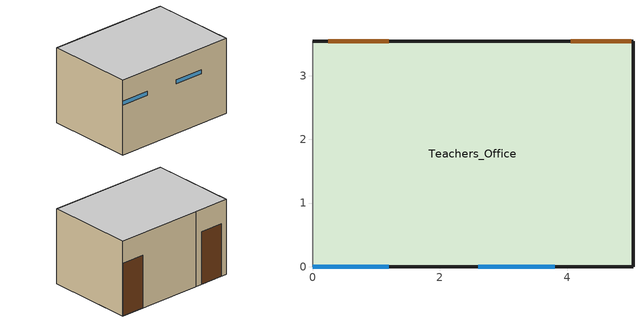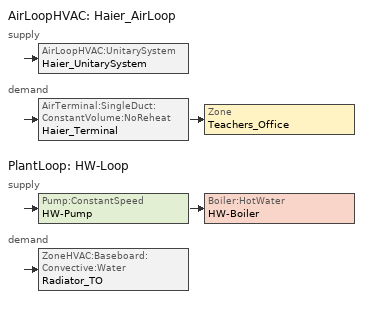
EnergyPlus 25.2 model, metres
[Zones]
Teachers_Office
 floor ground (Floor_Construction): 0,0 0,3.54 5.03,3.54 5.03,0 z0
 wall outside (Ext_Wall): 0,0 5.03,0 5.03,3.54 1.5,3.54 z0:3
 wall outside (Int_Wall): 1.5,3.54 0,3.54 z0:3
 wall adiabatic (Int_Wall): 0,3.54 0,0 z0:3
 window (WindowConst_OldSingle): 0,0 1.2,0 / 2.6,0 3.8,0 z2:2.15
 door (DoorConst_Steel): 5,3.54 4.05,3.54 / 1.2,3.54 0.25,3.54 z0:2.1
 ceiling adiabatic (Roof_Construction): 0,0 0,3.54 5.03,3.54 5.03,0 z3
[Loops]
AirLoopHVAC 'Haier_AirLoop'
 supply: AirLoopHVAC:UnitarySystem 'Haier_UnitarySystem'
 demand: AirTerminal:SingleDuct:ConstantVolume:NoReheat 'Haier_Terminal' > Zone 'Teachers_Office'
PlantLoop 'HW-Loop'
 supply: Pump:ConstantSpeed 'HW-Pump' > Boiler:HotWater 'HW-Boiler'
 demand: ZoneHVAC:Baseboard:Convective:Water 'Radiator_TO'
[Building]
Teachers: North Axis {deg}=0; Terrain=City; Loads Convergence Tolerance Value {W}=0.05; Temperature Convergence Tolerance Value {deltaC}=0.05; Solar Distribution=FullExterior; Maximum Number of Warmup Days=30; Minimum Number of Warmup Days=6
[Site:Location]
Kalamata_Greece: Latitude {deg}=37.02; Longitude {deg}=22.11; Time Zone {hr}=2; Elevation {m}=8
[SizingPeriod:DesignDay] Dry-Bulb Temperature Range Modifier Type=DefaultMultipliers; Barometric Pressure {Pa}=101325; Wind Speed {m/s}=3; Wind Direction {deg}=0; Rain Indicator=No; Snow Indicator=No; Daylight Saving Time Indicator=No; Solar Model Indicator=ASHRAEClearSky
Name | Month | Day of Month | Day Type | Maximum Dry-Bulb Temperature {C} | Daily Dry-Bulb Temperature Range {C} | Humidity Condition Type | Wetbulb or DewPoint at Maximum Dry-Bulb {C} | Sky Clearness
KalamataSummerDesignDay | 6 | 10 | SummerDesignDay | 33.2 | 11 | Wetbulb | 23 | 1
KalamataWinterDesignDay | 1 | 21 | WinterDesignDay | 1.2 | 0 | WetBulb | -1.5 | 0.9
[Material]
Ext_Plaster: Rough, 0.02, 0.87, 1800, 840
Hollow_Clay_Brick: MediumRough, 0.22, 0.4, 900, 840
Int_Plaster_1: Smooth, 0.018, 0.8, 1700, 840
Int_Brick: MediumRough, 0.11, 0.5, 1700, 840
Roof_RC_Slab_180mm: MediumRough, 0.18, 1.75, 2400, 900
Int_Plaster: Smooth, 0.018, 0.8, 1600, 840
Floor_Tile_10mm: Smooth, 0.01, 1, 2000, 800
Floor_Screed_50mm: MediumSmooth, 0.05, 1.4, 2000, 900
Floor_Concrete_120mm: MediumRough, 0.12, 1.75, 2300, 900
[Material:NoMass]
Door_Steel: Roughness=Rough; Thermal Resistance {m2-K/W}  (R=1/4.5)=0.222; Thermal Absorptance=0.9; Solar Absorptance=0.7; Visible Absorptance=0.7
[WindowMaterial:SimpleGlazingSystem]
Window_OldSingle: U-Factor {W/m2-K}  (Uw)=6; Solar Heat Gain Coefficient (g-value)=0.85; Visible Transmittance=0.88
[Construction]
WindowConst_OldSingle: Window_OldSingle
Ext_Wall: Ext_Plaster, Hollow_Clay_Brick, Int_Plaster_1
Int_Wall: Int_Plaster, Int_Brick, Int_Plaster
Roof_Construction: Roof_RC_Slab_180mm, Int_Plaster
Floor_Construction: Floor_Tile_10mm, Floor_Screed_50mm, Floor_Concrete_120mm
DoorConst_Steel: Door_Steel
[Sizing:Zone]
Teachers_Office: Zone Cooling Design Supply Air Temperature Input Method=SupplyAirTemperature; Cooling Design Supply Air Temperature {C}=14; Zone Heating Design Supply Air Temperature Input Method=SupplyAirTemperature; Heating Design Supply Air Temperature {C}=40; Zone Cooling Design Supply Air Humidity Ratio {kgWater/kgDryAir}=0.009; Zone Heating Design Supply Air Humidity Ratio {kgWater/kgDryAir}=0.004
[Sizing:Plant]
HW-Loop: Heating, 82, 11
[Sizing:System]
Haier_AirLoop: Type of Load to Size On=Sensible; Design Outdoor Air Flow Rate {m3/s}=autosize; Minimum System Air Flow Ratio=0.3; Preheat Design Temperature {C}=4.5; Preheat Design Humidity Ratio {kgWater/kgDryAir}=0.008; Precool Design Temperature {C}=11; Precool Design Humidity Ratio {kgWater/kgDryAir}=0.008; Central Cooling Design Supply Air Temperature {C}=12.8; Central Heating Design Supply Air Temperature {C}=16.7; Sizing Option=NonCoincident; 100% Outdoor Air in Cooling=No; 100% Outdoor Air in Heating=No; Central Cooling Design Supply Air Humidity Ratio {kgWater/kgDryAir}=0.0085; Central Heating Design Supply Air Humidity Ratio {kgWater/kgDryAir}=0.008; Cooling Supply Air Flow Rate Method=DesignDay; Cooling Supply Air Flow Rate {m3/s}=0.333; Heating Supply Air Flow Rate Method=DesignDay; Heating Supply Air Flow Rate {m3/s}  (since you don't want air heating)=0; System Outdoor Air Method=ZoneSum; Zone Maximum Outdoor Air Fraction=0.5; Cooling Design Capacity Method=CoolingDesignCapacity; Cooling Design Capacity {W}=autosize; Heating Design Capacity Method=HeatingDesignCapacity; Heating Design Capacity {W} (disabled)=0
[Zone]
Teachers_Office: 0, 0, 1, 1, 3
[People]
Room1 People: Zone or ZoneList Name  (change to your zone name)=Teachers_Office; Number of People Schedule=OCCUPY-ROOM1; Number of People Calculation Method=People; Number of People (when schedule = 1.0)=20; Fraction Radiant (example)=0.3; Activity Level Schedule=ActSchd; Carbon Dioxide Generation Rate {m3/s-W}=3.82E-8; Enable ASHRAE 55 Comfort Warnings=Yes; Mean Radiant Temperature Calculation Type=EnclosureAveraged; Clothing Insulation Calculation Method=ClothingInsulationSchedule
[Lights]
Teachers_Office Lights: Zone or ZoneList=Teachers_Office; Schedule=LIGHTS-1; Design Level Calculation Method=Watts/Area; Watts per Zone Floor Area {W/m2}=10; Return Air Fraction=0; Fraction Radiant=0.6; Fraction Visible=0.2; Fraction Replaceable=1
[ZoneInfiltration:DesignFlowRate]
Infiltration Teachers_Office: Teachers_Office, INFIL-SCH, AirChanges/Hour, 0.9, 1, 0, 0, 0
[ZoneVentilation:DesignFlowRate]
Vent_Teachers_Office: Zone=Teachers_Office; Schedule=Vent-Sch1; Design Flow Rate Calculation Method=Flow/Person; Flow Rate per Person {m3/s-person}  (10 L/s-person)=0.01; Ventilation Air Fan Pressure Rise {Pa}  (0 = no fan power)=0; Ventilation Air Fan Total Efficiency=0
[ZoneControl:Thermostat]
Teachers_Office Thermostat: Teachers_Office, Zone Control Type Sched2, ThermostatSetpoint:DualSetpoint, DualSP-Control
[ThermostatSetpoint:DualSetpoint]
DualSP-Control: Heating setpoint schedule (you already have)=Htg-SetP-Sch; Cooling schedule from section 2=Clg-SetP-Sch
[ZoneHVAC:Baseboard:Convective:Water]
Radiator_TO: Availability Schedule=HVAC-Avail; Heating Design Capacity Method=HeatingDesignCapacity; Heating Design Capacity {W}=4000; U-Factor Times Area Value {W/K}=600; Maximum Water Flow Rate {m3/s}=0.0001; Convergence Tolerance=0.001
[PlantEquipmentOperationSchemes]
HW-Loop-Operation: Control Scheme 1=HW-Heating-Operation; Control Scheme 1 Schedule=HW-Heating-Schedule
[PlantEquipmentOperation:HeatingLoad]
HW-Heating-Operation: 0, 1e9, HW-Boiler-EquipmentList
[PlantEquipmentList]
HW-Boiler-EquipmentList: Boiler:HotWater, HW-Boiler
[PlantLoop]
HW-Loop: Fluid Type=Water; Plant Equipment Operation Scheme List=HW-Loop-Operation; Maximum Loop Temperature {C}=70; Minimum Loop Temperature {C}=10; Maximum Loop Flow Rate {m3/s}=0.0001; Minimum Loop Flow Rate {m3/s}=0; Plant Loop Volume {m3}=0.07; Load Distribution Scheme=Optimal
[Pump:ConstantSpeed]
HW-Pump: Rated Flow Rate {m3/s} (Synchronized with Boiler)=0.0001; Rated Pump Head {Pa} (Lowered)=8000; Rated Power Consumption {W} (Scaled for 20kW)=40; Motor Efficiency=0.85; Fraction of Motor Inefficiencies to Fluid Stream=0.15; Pump Control Type=INTERMITTENT
[SetpointManager:Scheduled]
HW-Loop-SetpointManager: Temperature, HW-Setpoint-Schedule, HW-SupplyOutlet
[Boiler:HotWater]
HW-Boiler: Fuel Type=Diesel; Nominal Capacity {W} (Downsized to reduce cycling waste)=4000; Nominal Thermal Efficiency=0.65; Efficiency Curve Temperature Evaluation Variable=LeavingBoiler; Design Water Flow Rate {m3/s} (Lowered to match 2.5GJ goal)=0.0001; Minimum Part Load Ratio (Allows the boiler to "simmer" at low loads)=0.1; Maximum Part Load Ratio=1.1; Optimum Part Load Ratio=0.9; Water Outlet Upper Temperature Limit {C} (Lowered to 65C)=65; Boiler Flow Mode=ConstantFlow; On Cycle Parasitic Electric Load {W} (Tuned down)=5; Sizing Factor=1
[Fan:OnOff]
Haier_Cab_Fan: Availability Schedule=HVAC-Avail; Fan Total Efficiency=0.7; Pressure Rise {Pa}=600; Maximum Flow Rate {m3/s}=0.333; Motor Efficiency=0.9; Motor In Airstream Fraction=1
[Coil:Cooling:DX:SingleSpeed]
Haier_Cab_DX_Cool: Availability Schedule=HVAC-Avail; Gross Rated Total Cooling Capacity {W}=7200; Gross Rated Sensible Heat Ratio=0.76; Gross Rated Cooling COP {W/W}=3.23; Rated Air Flow Rate {m3/s}=0.4; 2017 Rated Evaporator Fan Power Per Volume Flow Rate {W/(m3/s)}=0; 2023 Rated Evaporator Fan Power Per Volume Flow Rate {W/(m3/s)}=0; Total Cooling Capacity Function of Temperature Curve=Haier_CoolCapFT; Total Cooling Capacity Function of Flow Fraction Curve=Haier_CoolCapFF; Energy Input Ratio Function of Temperature Curve=Haier_CoolEIRFT; Energy Input Ratio Function of Flow Fraction Curve=Haier_CoolEIRFF; Part Load Fraction Correlation Curve=Haier_CoolPLF
[AirLoopHVAC:UnitarySystem]
Haier_UnitarySystem: Control Type=Load; Controlling Zone or Thermostat Location=Teachers_Office; Dehumidification Control Type=None; Availability Schedule=HVAC-Avail; Supply Fan=Haier_Cab_Fan; Fan Placement=BlowThrough; Cooling Coil=Haier_Cab_DX_Cool; Use DOAS DX Cooling Coil=No; Latent Load Control=SensibleOnlyLoadControl; Cooling Supply Air Flow Rate Method=SupplyAirFlowRate; Cooling Supply Air Flow Rate {m3/s}=0.333; Heating Supply Air Flow Rate Method=SupplyAirFlowRate; Heating Supply Air Flow Rate {m3/s}   (heating disabled)=0; No Load Supply Air Flow Rate Method=SupplyAirFlowRate; No Load Supply Air Flow Rate {m3/s}   (fan off at no-load)=0
[AvailabilityManager:Scheduled]
Haier_AvailMgr: HVAC-Avail
[AirLoopHVAC]
Haier_AirLoop: Design Supply Air Flow Rate {m3/s}=autosize
[AirTerminal:SingleDuct:ConstantVolume:NoReheat]
Haier_Terminal: HVAC-Avail, Haier_Zone_SupplyNode, TO_Air_Inlet, 0.333
[Zone equipment]
Teachers_Office: Radiator_TO, Haier_Terminal
[SetpointManager:SingleZone:Reheat]
Haier_SAT_SPM: Control Variable=Temperature; Minimum Supply Air Temperature {C}=12.8; Maximum Supply Air Temperature {C}=40; Control Zone=Teachers_Office; Setpoint Node or NodeList=Haier_Supply_Outlet
[Schedule:Compact]
OCCUPY-ROOM1: Fraction, Through: 12/31, For: Weekdays, Until: 08:00, 0, Until: 08:10, 1, Until: 09:00, 0.1, Until: 09:10, 1, Until: 10:00, 0.1, Until: 10:10, 1, Until: 11:00, 0.1, Until: 11:10, 1, Until: 12:00, 0.1, Until: 12:10, 1, Until: 13:00, 0.1, Until: 13:10, 1, Until: 14:00, 0.1, Until: 24:00, 0, For: Weekends Holiday SummerDesignDay WinterDesignDay CustomDay1 CustomDay2, Until: 24:00, 0
LIGHTS-1: On/Off, Through: 12/31, For: WeekDays, Until: 08:00, 0, Until: 14:00, 1, Until: 24:00, 0, For: Weekends Holiday SummerDesignDay WinterDesignDay CustomDay1 CustomDay2, Until: 24:00, 0
INFIL-SCH; HW-Heating-Schedule: Fraction, Through: 12/31, For: AllDays, Until: 24:00, 1
Vent-Sch1: Fraction, Through: 12/31, For: Weekdays, Until: 08:00, 0, Until: 08:10, 1.0      Until: 09:10, 0, Until: 09:15, 1, Until: 10:10, 0, Until: 10:15, 1, Until: 11:10, 0, Until: 11:15, 1, Until: 12:10, 0, Until: 12:15, 1, Until: 13:10, 0, Until: 13:15, 1, Until: 24:00, 0, For: Weekends Holiday SummerDesignDay WinterDesignDay CustomDay1 CustomDay2, Until: 24:00, 0
ActSchd: Any Number, Through: 12/31, For: Weekdays, Until: 09:00, 0, Until: 14:00, 117.24, Until: 24:00, 0, For: Weekends Holiday SummerDesignDay WinterDesignDay CustomDay1 CustomDay2, Until: 24:00, 0
HVAC-Avail: Fraction, Through: 12/31, For: Weekdays, Until: 08:10, 0, Until: 09:00, 1, Until: 09:10, 0, Until: 10:00, 1, Until: 24:00, 0, For: Weekends Holiday SummerDesignDay WinterDesignDay CRstomDay1 CRstomDay2, Until: 24:00, 0
Zone Control Type Sched2: Control Type, Through: 12/31, For: Weekdays, Until: 08:00, 0, Until: 13:00, 4, Until: 24:00, 0, For: WinterDesignDay SummerDesignDay, Until: 24:00, 4, For: Weekends Holiday CRstomDay1 CRstomDay2, Until: 24:00, 0
Htg-SetP-Sch: Temperature, Through: 12/31, For: WeekDays, Until: 08:00, 16, Until: 13:00, 17, Until: 24:00, 16, For: WeekEnds Holiday SummerDesignDay WinterDesignDay CRstomDay1 CRstomDay2, Until: 24:00, 16
Clg-SetP-Sch: Temperature, Through: 12/31, For: WeekDays, Until: 08:00, 30, Until: 13:00, 23, Until: 24:00, 30, For: WeekEnds Holiday SummerDesignDay WinterDesignDay CRstomDay1 CRstomDay2, Until: 24:00, 30
HW-Setpoint-Schedule: Temperature, Through: 12/31, For: AllDays, Until: 24:00, 80
[Curve:Biquadratic]
Haier_CoolCapFT: 0.942588, 0.00954335, 0.00068377, -0.0110427, 5.249e-06, -9.72e-06, 12.77778, 23.88889, 18.33333, 46.11111, , , Temperature, Temperature, Dimensionless
Haier_CoolEIRFT: 0.342414, 0.034885, -0.0006237, 0.00497722, 0.000437951, -0.000728028, 12.77778, 23.88889, 18.33333, 46.11111, , , Temperature, Temperature, Dimensionless
[Curve:Quadratic]
Haier_CoolCapFF: 0.8, 0.2, 0, 0.5, 1.5, , , Dimensionless, Dimensionless
Haier_CoolEIRFF: 1.1552, -0.1808, 0.0256, 0.5, 1.5, , , Dimensionless, Dimensionless
Haier_CoolPLF: 0.85, 0.15, 0, 0, 1, , , Dimensionless, Dimensionless
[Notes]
Location:                Kalamata, Greece
Run Period (Weather File): Full Annual Simulation, Kalamata
Floor Area:              59.3 m2
Number of Stories:       1
Official single-day holidays
Christmas break: Dec 24 – Jan 6
Split into two periods to avoid year boundary issues
Easter holidays: Apr 10 – Apr 23
Summer break: Jun 16 – Sep 10
